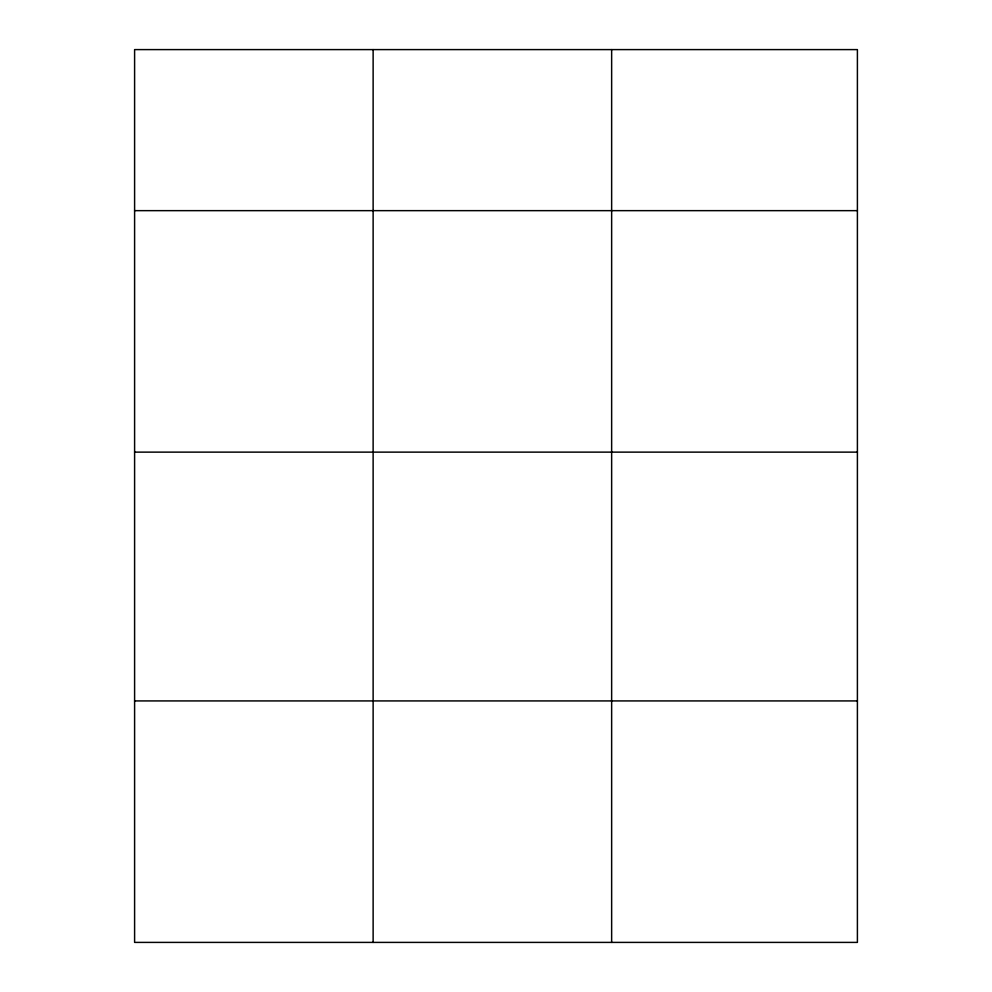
<?xml version="1.0" encoding="UTF-8"?>
<svg xmlns="http://www.w3.org/2000/svg" width="992" height="992" viewBox="0 0 992 992"><rect width="100%" height="100%" fill="white"/><g stroke="black" fill="none" stroke-linecap="round" stroke-linejoin="round"><path stroke-width="1.49" d="M857.398 452.129L857.398 49.6L134.602 49.6L134.602 942.4L857.398 942.4L857.398 452.129L134.602 452.129M134.602 210.651L857.398 210.651M134.602 700.922L857.398 700.922M611.642 49.6L611.642 942.4M373.128 49.6L373.128 942.4"/></g></svg>
